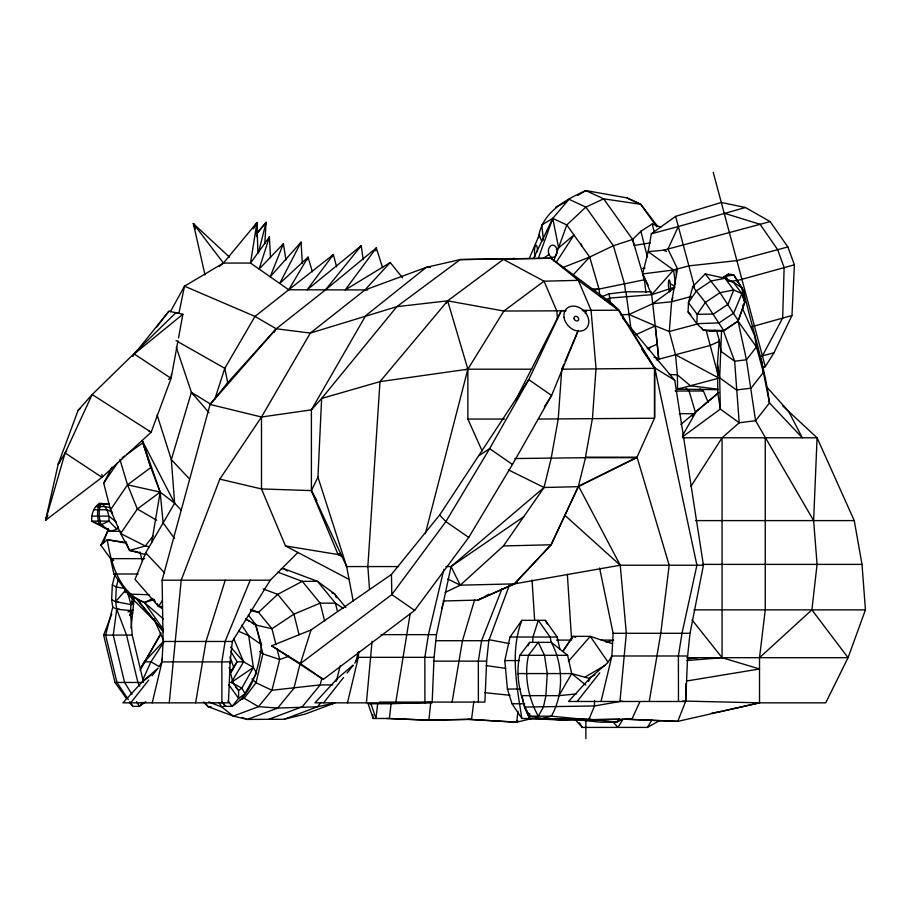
<?xml version="1.0" encoding="UTF-8"?>
<svg xmlns="http://www.w3.org/2000/svg" width="911" height="911" viewBox="0 0 911 911"><rect width="100%" height="100%" fill="white"/><g stroke="black" fill="none" stroke-linecap="round" stroke-linejoin="round"><path stroke-width="1.37" d="M130.307 615.984L130.922 604.597L132.642 597.81M110.698 531.318L101.121 524.759C98.832 518.006 98.206 510.126 101.121 503.453C107.202 507.006 109.32 514.464 108.956 521.115L101.121 524.759L99.527 524.759C97.238 518.006 96.612 510.126 99.527 503.453L109.263 504.102L99.527 503.453C93.446 507.006 91.339 514.464 91.692 521.115L110.698 531.318L116.836 529.132L118.157 526.843M256.583 236.564L256.936 222.614L223.446 263.063L219.255 266.513M721.546 330.647L719.69 377.826L720.328 409.096L739.208 422.761L755.583 420.723L769.476 402.969C764.636 364.753 751.894 328.302 743.604 290.803L733.754 274.883L728.458 274.086L721.592 278.185M727.809 280.918L733.139 281.92L741.907 293.615L744.697 302.475L738.058 321.196L723.448 330.944L709.942 331.194L703.303 330.101L696.858 323.678L688.09 311.983L688.443 302.657L692.815 286.578L705.239 273.904L724.962 278.288L733.139 281.92L741.736 287.717L744.697 302.475L738.058 321.196L746.439 359.765L755.583 420.723L813.625 520.591L817.076 564.376L811.895 609.869L759.523 657.685L759.523 702.837L677.784 721.375L624.251 719.212M297.874 552.453L270.26 580.193L232.316 641.469L230.153 661.887L228.422 702.837L122.962 702.837L142.685 681.382L158.127 668.116L152.137 675.711M563.955 364.013L561.768 369.194L558.215 419.049L551.132 458.54L544.038 487.499L451.047 566.562L436.471 634.648L434.069 657.343L432.144 702.837L314.967 702.837L336.876 679.002L352.967 665.178M509.522 584.771L488.797 640.718L486.633 661.147L484.903 702.085L379.443 702.085M622.429 317.802L674.744 380.274L703.429 565.219L690.026 633.293L687.623 655.988L685.698 701.481L568.521 701.481L590.43 677.647L607.591 662.901L611.919 655.988L613.114 633.293L599.609 567.997M813.625 520.591L817.076 437.792L782.56 405.782M742.989 304.991L742.807 309.25L754.661 335.669L756.449 346.977L763.407 372.383L769.476 402.969L802.318 437.792L788.664 411.442L766.982 387.266M743.296 297.897L743.604 290.803L733.754 274.883L725.919 276.295L721.512 278.47M128.314 699.534L116.95 682.453L105.619 635.092L112.748 607.182L111.632 599.632L112.338 584.976L115.185 573.782M353.24 601.306L346.647 566.562L317.95 477.148L321.629 398.46L396.843 306.665L460.26 259.567L551.018 258.234L606.828 299.685L618.478 310.195L654.451 368.363L655.499 373.738M762.814 367.919L765.286 366.598L774.02 352.762L791.978 315.502L794.403 264.805L787.867 246.949L770.159 221.612L745.392 207.503L721.307 202.458L675.609 216.362L651.365 233.774L648.177 251.664L642.597 273.938L651.695 294.674L674.55 287.227M382.62 267.732L376.3 247.94L325.409 289.949L276.227 328.78L227.716 382.666L210.065 404.45L162.112 580.193L163.092 641.469L162.01 661.887L152.217 702.837M358.661 651.661L358.353 657.343L347.478 702.837M532.65 642.562L532.969 637.028L538.276 620.334L550.096 637.028L551.337 642.562M264.828 243.59L266.046 222.421L256.139 234.207M522.037 695.651L524.463 707.061L529.644 716.183L542.683 718.483L551.314 716.183C563.955 694.319 563.305 664.392 551.314 642.357L529.644 642.357L519.862 655.305C514.704 676.679 520.955 698.851 529.644 718.483L529.644 713.575M134.099 598.675L131.025 628.226M367.714 289.937L288.73 289.778L250.536 263.063L223.446 263.063L184.489 286.179L179.046 312.724L175.891 312.724L92.17 394.565L78.107 410.36L58.179 464.234L45.55 520.295L102.009 477.341L151.158 432.201L171.086 378.327L171.393 374.136M682.362 436.973L720.328 409.096L717.845 393.393L717.469 363.853L719.246 340.076L716.593 330.807M745.392 207.503L678.342 226.554L667.922 249.067L677.556 268.916L671.623 301.746L669.3 331.513L675.518 354.743L677.408 374.865L677.556 389.168L717.891 389.669M169.264 702.837L181.209 580.193L219.813 479.129L261.491 417.01L310.332 333.073L364.89 290.017L390.227 262.516L402.571 277.855M366.416 702.837L372.064 641.321M619.97 701.481L626.324 633.293L620.243 565.219L578.553 486.144L637.051 457.185L669.186 565.219L660.771 633.293L649.258 701.481M377.678 703.759L375.97 718.483L370.948 703.759M391.081 703.759L368.112 703.759L373.134 718.483L389.384 718.483L391.081 703.759L430.766 702.335L428.887 720.18L386.549 718.483M517.983 711.297L516.685 722.207L468.288 719.337L427.008 720.18M759.523 657.685L765.251 609.869L765.251 437.792M473.857 701.356L471.534 719.337L428.887 720.18L389.384 718.483M410.155 613.809L395.693 702.837M151.636 542.626L160.177 492.099L142.275 440.73L150.827 467.537L160.177 492.099L163.137 522.914L174.559 538.538M251.903 622.805L255.535 624.969L261.514 644.783C259.077 667.296 252.438 693.624 232.077 706.367L225.541 706.367L222.273 702.381M195.626 702.837L205.988 641.469L225.256 580.193M452.095 702.085L462.458 640.718L474.608 599.871M514.84 458.54L585.386 457.709L592.469 418.217L596.022 368.363L591.057 310.195L578.291 280.349L551.018 258.234L460.26 259.567L426.302 267.344L364.89 290.017M168.444 379.261L171.086 378.327L178.009 340.725M178.522 337.935L182.872 314.261L168.922 311.186L132.596 356.269M161.475 663.333L162.511 657.822M375.708 250.662L376.3 247.94L345.155 289.983L390.227 262.516M566.585 719.018L521.866 718.483L512.016 703.759L507.416 689.046L504.796 660.577L510.046 637.028L521.866 620.334L545.37 620.334L557.19 637.028L559.969 649.497M108.341 528.665L103.285 543.127M443.896 569.295L428.443 634.648L424.845 657.343L424.913 702.837M601.032 701.481L611.919 655.988L687.623 655.988M258.622 252.222L266.046 222.421L258.109 232.237M538.549 237.76C541.407 212.901 565.253 199.794 585.875 190.57L626.916 197.881L640.729 204.303L657.526 226.179M300.129 663.561L293.923 688.26L277.707 708.063L247.359 719.428L233.318 716.103L208.129 706.674L203.404 701.982M321.879 678.114L320.16 684.924L302.27 706.765L268.791 719.303L247.359 719.428L242.075 717.447M336.432 680.836L340.202 665.85M356.053 660.794L358.114 652.583M118.225 579.555L116.323 587.014L115.629 601.67L116.733 609.22L126.549 635.092L137.891 682.453L139.747 686.131M425.323 533.675L467.867 369.194L503.851 311.027L544.038 281.192L578.291 280.349L618.478 310.195L583.154 310.389M551.998 221.088L552.761 218.412L568.965 199.258L585.864 207.116L613.376 245.719L624.559 284.004L625.595 292.42M620.516 314.762L629.034 314.477L652.72 303.705L671.623 301.746L672.785 297.669M148.709 430.835L151.158 432.201L92.17 394.565L65.114 452.972L45.55 520.295L47.907 515.216M176.267 347.228L191.412 392.345L171.325 459.611L174.639 503.202L145.68 552.829L135.033 579.35L158.525 606.396L162.226 608.411M565.526 310.617L561.324 310.617L528.767 379.625L439.637 515.011L391.445 574.477L311.004 629.968L300.448 663.595L323.28 679.424L414.653 610.404L468.721 537.433L512.46 464.462L551.599 395.454L578.394 330.363M441.562 608.753L444.078 600.759M270.521 257.745L269.36 237.031L259.134 269.075L283.401 243.704L285.952 260.045M521.866 620.334C509.864 651.729 516.879 686.256 521.866 718.483M214.837 399.098L224.789 368.317L255 316.413L333.38 254.545L336.637 266.923M307.201 259.806L308.055 257.164L312.382 271.774M649.167 349.938L650.044 347.296M553.774 261.001L566.801 224.949L585.864 207.116L603.663 198.837L640.729 204.303L656.797 226.85M538.492 257.756L552.761 218.412L566.801 224.949L589.679 257.05L598.982 288.889L599.711 294.8M682.646 437.792L817.076 437.792L854.245 520.591L862 564.376L865.45 609.869L848.061 657.685L825.73 702.837L759.523 702.837L682.863 701.037M268.392 239.684L269.36 237.031L250.536 263.063L256.936 222.614L253.292 228.615M126.333 698.395L114.991 682.453L103.649 635.092L111.757 614.06M502.052 588.574L481.577 640.718L478.332 661.147L478.389 702.085M125.114 592.697L126.139 590.123M283.401 243.704L270.191 276.807L301.063 242.167L302.304 263.233M250.218 580.193L225.097 641.469L221.851 661.887L221.92 702.837M585.261 313.407L586.525 310.617L582.323 310.617M565.048 361.416L577.665 331.593M268.244 239.65L269.36 237.031M529.485 257.927L539.244 235.004L541.806 241.426M508.429 469.871L544.038 487.499L578.291 486.668L636.789 457.709L654.724 417.693L654.724 367.839L618.74 309.683L607.102 299.491L608.594 301.905M142.765 679.868L150.941 661.819L163.855 642.05M640 701.481L631.915 719.143L583.063 719.804L542.683 718.483L588.779 719.804L594.496 705.968L594.496 700.422M226.52 385.228L227.716 382.666L224.789 368.317L176.039 340.646M578.553 486.144L551.292 544.584L514.601 583.837L477.979 600.087L443.065 600.998M481.703 598.106L477.979 600.087L514.328 583.871L551.018 544.778L578.291 486.668L585.648 457.185L637.051 457.185M527.947 645.888L529.644 642.357M533.755 257.904L552.761 218.412L558.625 247.86L556.314 249.455M317.95 477.148L311.403 490.596L338.061 554.537L343.037 557.179M163.559 631.835L154.904 621.268L128.758 595.077L113.909 573.998L110.573 558.648L100.848 545.211L107.737 531.318L120.616 531.318M140.112 670.314L161.008 632.929M515.683 400.054L561.324 310.617M692.235 416.293L693.522 413.765M335.59 681.508L336.876 679.002M588.495 681.417L590.43 677.647M301.063 242.167L279.711 283.469L308.055 257.164L288.73 289.778M145.692 554.605L129.567 550.449L120.651 533.527L110.504 509.807L103.717 483.137L112.042 467.127M759.922 357.146L762.405 355.871L782.674 317.996L784.132 267.561L777.675 249.682L760.07 224.311L724.177 213.185M170.3 311.858L184.489 286.179L255 316.413L276.227 328.78L310.332 333.073L396.843 306.665L447.643 300.846L503.851 311.027L566.027 310.81M231.075 672.318L237.088 661.819L243.624 661.819L253.383 667.456L256.617 673.092L253.975 677.602M241.768 625.219L248.692 635.673L253.383 667.456L241.836 688.09L238.602 690.424L238.602 698.395L232.077 706.367L228.001 700.935M241.779 699.363L253.326 678.729M682.612 435.401L696.277 411.442L717.845 393.393M521.491 695.651L558.921 695.651L571.698 673.571L567.621 655.305L551.314 642.357M274.086 332.447L276.227 328.78L210.065 404.45L261.491 417.01L311.403 409.859L321.629 398.46L379.989 381.629L467.867 369.194L531.887 369.194M163.297 641.595L144.405 661.819L141.114 667.456L160.029 635.673M253.315 228.718L256.936 222.614L257.927 253.372M232.02 681.234L243.624 661.819L233.683 638.543M331.923 256.948L333.38 254.545L307.075 289.869L361.211 245.731L363.182 259.646M565.219 717.8L563.761 720.18L528.949 718.483M622.896 719.383L617.977 727.411L612.852 721.774M574.454 718.802L582.288 727.411L647.414 727.411L651.866 720.134M66.719 450.672L58.179 464.234L59.773 461.9M132.812 356.224L134.202 353.969L182.872 314.261M446.151 303.261L447.643 300.846L503.441 259.396L544.038 281.192L556.803 311.027L557.509 319.34M159.425 666.032L162.01 661.887L230.153 661.887M354.755 663.106L358.353 657.343L434.069 657.343M229.8 673.286L237.088 661.819L230.802 651.354M544.334 406.796L551.599 395.454L528.767 379.625L489.628 448.645L445.878 521.616L391.81 594.587L300.448 663.595L271.649 645.797L311.004 629.968M690.982 486.292L722.07 437.792L739.208 422.761L734.642 361.234L723.448 330.944L738.309 320.763L719.975 292.67L705.239 273.904M556.291 262.243L573.976 235.004L558.625 247.86M619.013 718.677L616.701 722.207L600.918 722.207L572.939 719.337L565.537 719.644M230.768 672.067L233.797 667.456L229.914 656.956M162.397 600.508L158.525 606.396L156.977 604.039M562.918 651.502L572.939 636.356L590.282 636.356L612.272 643.633M103.717 483.137L117.587 462.788M181.312 510.285L174.639 503.202L142.275 440.73L150.827 467.537L127.529 484.811L110.504 509.807L112.452 513.508M562.645 651.342L572.939 636.356L575.672 637.301M445.172 592.412L460.26 585.181L503.441 545.94L544.038 487.499M230.084 663.345L231.724 661.181M156.772 326.947L168.922 311.186M153.116 535.987L145.27 546.008L129.567 550.449L125.684 541.362M130.74 702.837L148.709 680.05M323.599 702.837L343.595 677.477M347.08 673.07L353.161 665.36M577.164 701.481L599.768 672.819M325.409 289.949L361.211 245.731M142.663 702.381L139.394 706.367L132.858 706.367L129.601 702.381M321.093 702.392L317.518 706.765L284.027 719.303L268.791 719.303M125.729 589.918L115.629 601.67L111.632 599.632M568.339 661.432L590.282 636.356L607.705 661.716M787.867 246.949L736.885 260.614L688.875 265.887L673.536 269.998L651.695 294.674L609.687 298.102L604.836 300.311M572.689 275.407L589.679 257.05L613.376 245.719L632.621 239.479L640.9 231.257L652.23 223.969L660.839 227.146M725.486 276.83L728.458 274.086L725.919 276.295L727.365 279.666M78.107 410.36L80.191 408.447M100.848 545.211L107.259 539.722L126.527 542.569M680.847 424.446L718.847 392.436M143.722 680.779L151.158 674.949M652.72 303.705L674.789 287.591M122.165 457.755L124.431 456.115M126.709 454.464L142.606 442.985M145.862 701.698L139.394 706.367L136.434 701.584M543.548 258.223L549.344 254.237M445.843 566.562L451.047 566.562L523.745 516.719M253.383 667.456L231.292 682.453L241.836 688.09L245.07 693.726L238.602 698.395L228.809 684.73M127.551 592.56L128.758 595.077L130.091 594.177L149.165 594.746M479.14 455.557L489.628 448.645L512.46 464.462M129.567 615.164L132.71 613.103L130.319 610.529L116.733 609.22L112.748 607.182M128.018 612.01L130.319 610.529L133.017 610.142M577.745 195.387L585.875 190.57L603.663 198.837L632.621 239.479L644.384 279.779L645.956 292.42M552.761 218.412L541.738 224.949L543.468 240.037M585.215 677.021L604.995 665.36M647.414 727.411L659.803 720.476M594.94 674.926L588.779 678.285L571.698 673.571L517.414 673.571M484.196 596.785L489.161 594.143M555.721 207.116L567.302 201.206M261.491 417.01L261.491 488.945L285.473 545.928L338.061 554.537L340.555 553.284M517.095 582.596L514.328 583.871L460.26 585.181L447.791 579.009M622.93 719.143L616.701 722.207L590.282 719.337L572.939 719.337M152.843 598.504L144.416 602.513L128.758 595.077M647.186 348.731L657.321 344.051L651.479 292.761M635.901 334.701L655.248 325.831L669.3 331.513L697.314 324.009M719.28 341.363L710.204 345.451L656.341 359.879M751.7 326.764L791.978 315.502M225.814 705.535L221.885 707.107L208.79 701.891M240.219 699.796L244.148 698.236L256.037 682.794L262.869 653.882L256.037 624.969L248.396 615.05M562.338 267.743L589.679 257.05M601.203 296.872L609.106 293.866L625.937 291.827L651.365 291.816M133.063 601.567L133.928 601.249L130.922 604.597L115.629 601.67L117.997 601.67M736.487 280.804L794.403 264.805M288.844 656.273L279.7 659.484L262.869 653.882L259.681 651.536M513.963 722.207L518.029 720.988M606.179 642.323L613.707 640.091L601.26 640.091M153.663 599.791L144.416 602.513C119.216 592.423 111.085 564.194 107.259 539.722L126.185 543.127M718.961 378.145L677.556 389.168L680.118 388.462M651.365 233.774L678.342 226.554M675.506 283.993L673.536 269.998L648.177 251.664L663.743 250.183L770.159 221.612M671.623 301.746L691.415 296.439M762.405 355.871L774.02 352.762M677.556 389.168L680.221 388.45M284.027 719.303L305.481 713.973L334.633 703.053L331.855 703.053M762.553 367.258L765.286 366.598L713.233 172.35M532.719 718.335L516.685 722.207L468.288 719.337M593.608 290.142L644.384 279.779M723.448 710.876L759.523 702.837M510.285 259.1L514.328 258.246M330.625 703.896L334.633 703.053L317.518 706.765L277.707 708.063L258.508 706.674L233.318 716.103L221.885 707.107L218.845 702.495M711.32 713.267L713.962 712.755M715.294 712.493L722.07 711.184M730.804 281.465L737.022 280.349L738.388 282.399M465.122 369.684L467.867 369.194L447.643 300.846L379.989 381.629L367.862 566.562L369.502 589.258M514.601 583.837L620.243 565.219L703.429 565.219M622.281 701.094L594.496 705.968L524.463 707.061L529.644 718.483M709.942 331.194L715.112 330.329M687.088 680.938L759.523 668.97L722.07 657.685L686.883 660.555M650.408 242.873L634.113 245.412L632.621 239.479M642.528 268.494L645.022 268.107M133.632 604.209L130.922 604.597L127.711 592.788M673.536 269.998L642.597 273.938L648.233 285.428M687.851 658.915L698.247 657.685M558.921 695.651L576.709 693.886M590.282 719.337L563.761 720.18L545.37 718.483M430.493 267.23L426.302 267.344L365.687 315.673L311.403 409.859L311.403 490.596L346.647 566.562L398.631 566.562M561.768 369.194L654.451 368.363L654.451 418.217L538.458 419.049M503.441 545.94L551.018 544.778M590.487 289.06L598.982 288.889M583.063 719.804L617.578 719.235M675.176 391.024L703.394 391.024L708.2 402.343M679.264 413.674L694.489 413.674M467.867 369.194L467.867 419.049L504.58 419.049M585.386 457.709L636.789 457.709M95.678 506.607L104.981 506.607L110.254 507.552M93.696 509.773L106.963 509.773L112.155 512.107M91.795 516.116L108.864 516.116L116.289 522.026M695.526 520.591L854.245 520.591M338.061 554.537L340.908 554.537M110.573 558.648L144.621 558.648M702.461 564.376L862 564.376M281.26 568.794L284.027 568.794L317.518 581.332L334.633 593.915L345.884 607.637M113.909 573.998L138.221 573.998M162.112 580.193L270.26 580.193M161.361 606.396L158.525 606.396L157.239 603.936M119.432 609.22L116.733 609.22L113.249 635.092L124.591 682.453L131.993 694.41M693.909 609.869L865.45 609.869M255.535 624.969L271.968 628.738L293.923 614.162L320.16 603.162L335.407 603.162L343.379 608.411M613.114 633.293L690.026 633.293M381.037 634.648L436.471 634.648M103.649 635.092L132.22 635.092L143.562 682.453M510.046 637.028L557.19 637.028M556.519 640.091L570.24 640.091M435.686 640.718L488.797 640.718M163.092 641.469L232.316 641.469M519.862 655.305L567.621 655.305M686.951 657.685L848.061 657.685L811.895 609.869M504.796 660.577L519.327 660.577M433.385 661.147L486.633 661.147M144.405 661.819L150.941 661.819L159.482 666.75M114.991 682.453L142.15 682.453M229.458 682.453L232.886 682.453L238.602 690.424L235.858 687.429M332.629 684.924L320.16 684.924L271.968 690.242L256.037 682.794L251.948 678.843M507.416 689.046L520.17 689.046M512.016 703.759L524.679 703.759M204.531 702.29L208.129 706.674L210.919 706.674M625.504 719.143L677.784 721.375L685.698 701.276L685.698 683.854M572.131 719.223L588.779 719.804L551.314 716.183L529.644 716.183L524.747 707.061M669.13 374.467L677.408 374.865L690.447 385.786L717.936 389.213M484.868 692.69L509.989 695.287M486.269 665.611L505.799 668.389M208.129 706.674L210.657 707.073M149.427 546.702L145.27 546.008L120.651 533.527L137.345 509.021L160.177 492.099L174.639 503.202M125.354 588.62L116.323 587.014L112.338 584.976M129.567 550.449L137.948 552.009M488.74 639.636L509.158 643.53M250.673 610.791L258.508 612.306L271.968 628.738L275.999 644.783M119.899 459.395L127.529 484.811L160.177 492.099L160.404 494.855M219.813 479.129L261.491 488.945L311.403 490.596L316.88 500.56M653.961 357.192L659.211 358.752M277.798 572.165L302.27 581.332L317.518 581.332L335.407 603.162L337.457 611.338M331.98 592.924L334.633 593.915L336.421 597.707M263.188 588.927L277.707 594.371L293.923 614.162L299.093 634.739M250.559 609.322L258.508 612.306L277.707 594.371L302.27 581.332L320.16 603.162L324.612 620.881M640.729 204.303L626.916 197.881M103.045 525.92L91.692 521.115L108.956 521.115L116.836 529.132M629.034 314.477L655.248 325.831L658.744 359.241L657.457 345.428M238.705 631.289L248.692 635.673L261.514 644.783M663.743 250.183L666.579 251.538M285.473 545.928L348.754 579.225M675.518 354.743L717.72 377.473M670.519 283.868L674.823 286.202M156.669 520.238L137.345 509.021L127.529 484.811M245.469 618.808L256.037 624.969M245.856 619.195L249.489 621.37M209.029 412.694L191.412 392.345L210.487 404.04M674.744 380.274L654.724 367.839L641.811 349.312M699.944 388.781L703.394 391.024M271.649 645.797L323.28 679.424M134.202 353.969L171.086 378.327M65.114 452.972L102.009 477.341L101.918 474.494M284.027 568.794L287.421 571.038M468.721 537.433L445.878 521.616L439.637 515.011M414.653 610.404L391.81 594.587L391.445 574.477M113.647 560.345L111.381 558.648L112.588 561.165M571.698 673.571L585.807 685.061M163.422 618.945L144.416 602.513L163.57 629.752M564.922 515.364L620.243 565.219M686.142 388.325L689.069 391.024L695.469 412.341M229.481 257.164L193.371 223.605L205.009 274.974M191.412 392.345L194.43 395.18M688.09 311.983L690.857 314.739M145.68 552.829L164.561 572.86M189.477 478.924L171.325 459.611L157.147 415.12M692.815 286.578L705.365 302.418L723.71 330.511L703.303 330.101L701.709 327.971M230.574 647.015L243.624 661.819M242.36 696.141L244.148 698.236L258.508 706.674L271.968 690.242L279.7 659.484L277.012 648.791M608.901 301.643L607.102 299.491L610.324 304.126M163.274 631.448L136.582 598.789L154.904 621.268L163.456 640.103M692.018 619.867L722.07 657.685L722.07 437.792M222.136 702.017L225.541 706.367M223.446 263.063L193.371 223.605L195.273 228.934M195.022 225.894L193.371 223.605L194.726 226.065M738.058 321.196L756.449 346.977L746.439 359.765L734.642 361.234L721.034 351.395L719.246 340.076M129.829 701.812L132.858 706.367M153.891 599.336L155.428 601.693M579.476 722.822L582.288 727.411M545.37 620.334L547.26 623.91M451.047 566.562L460.26 585.181M467.867 419.049L482.124 450.899M581.138 243.966L581.833 246.027M154.016 618.58L154.904 621.268M139.873 551.929L142.446 561.21M675.609 216.362L694.558 287.079M706.173 330.42L718.232 375.423M652.23 223.969L654.314 232.237M640.9 231.257L647.368 256.902M229.185 667.444L232.886 682.453M655.51 371.984L654.724 367.839L696.915 565.219L681.997 633.293L678.399 655.988L678.467 701.481M761.197 358.41L763.407 372.383L751.051 388.166L736.475 389.988L719.69 377.826L717.469 363.853M625.937 291.827L631.095 329.6M609.106 293.866L610.393 303.317M372.667 714.475L373.134 718.483M130.319 610.529L132.22 635.092M675.996 269.337L676.417 275.224M567.359 574.363L571.607 640.091M532.035 579.965L534.655 620.516M585.875 720.191L585.875 738.65M535.121 256.424A6.172 1.503 -89.7 0 1 535.338 245.754A6.172 1.503 -89.7 0 1 537.479 251.641M697.2 314.352L696.858 323.678L719.086 322.881L733.697 313.133L741.907 293.615L733.731 289.983L724.962 278.288L711.206 280.975L696.596 290.723L688.443 302.657L697.2 314.352L713.427 314.056L728.026 304.308L733.731 289.983L719.975 292.67L705.365 302.418L697.2 314.352M547.26 673.571L545.883 695.651L543.457 707.061L538.276 716.183C528.243 697.94 523.939 675.757 528.494 655.305L538.276 642.357L544.493 655.305L547.26 673.571M266.046 222.421L265.112 225.108L266.046 222.421M556.029 255.365A6.172 4.43 -89.5 0 0 553.649 245.23A6.172 4.43 -89.5 0 0 548.524 253.224A6.172 4.43 -89.5 0 0 556.029 255.365M564.068 317.495A13.938 10.841 45.6 0 0 584.19 330.01A13.938 10.841 45.6 0 0 580.831 308.419A13.938 10.841 45.6 0 0 564.068 317.495M574.101 318.645A2.608 2.027 45.6 0 0 577.995 320.672A2.608 2.027 45.6 0 0 576.993 316.607A2.608 2.027 45.6 0 0 574.101 318.645M668.469 282.865A5.944 0.979 87.6 0 0 669.676 291.771A5.944 0.979 87.6 0 0 670.166 282.865A5.944 0.979 87.6 0 0 668.469 282.865"/></g></svg>
